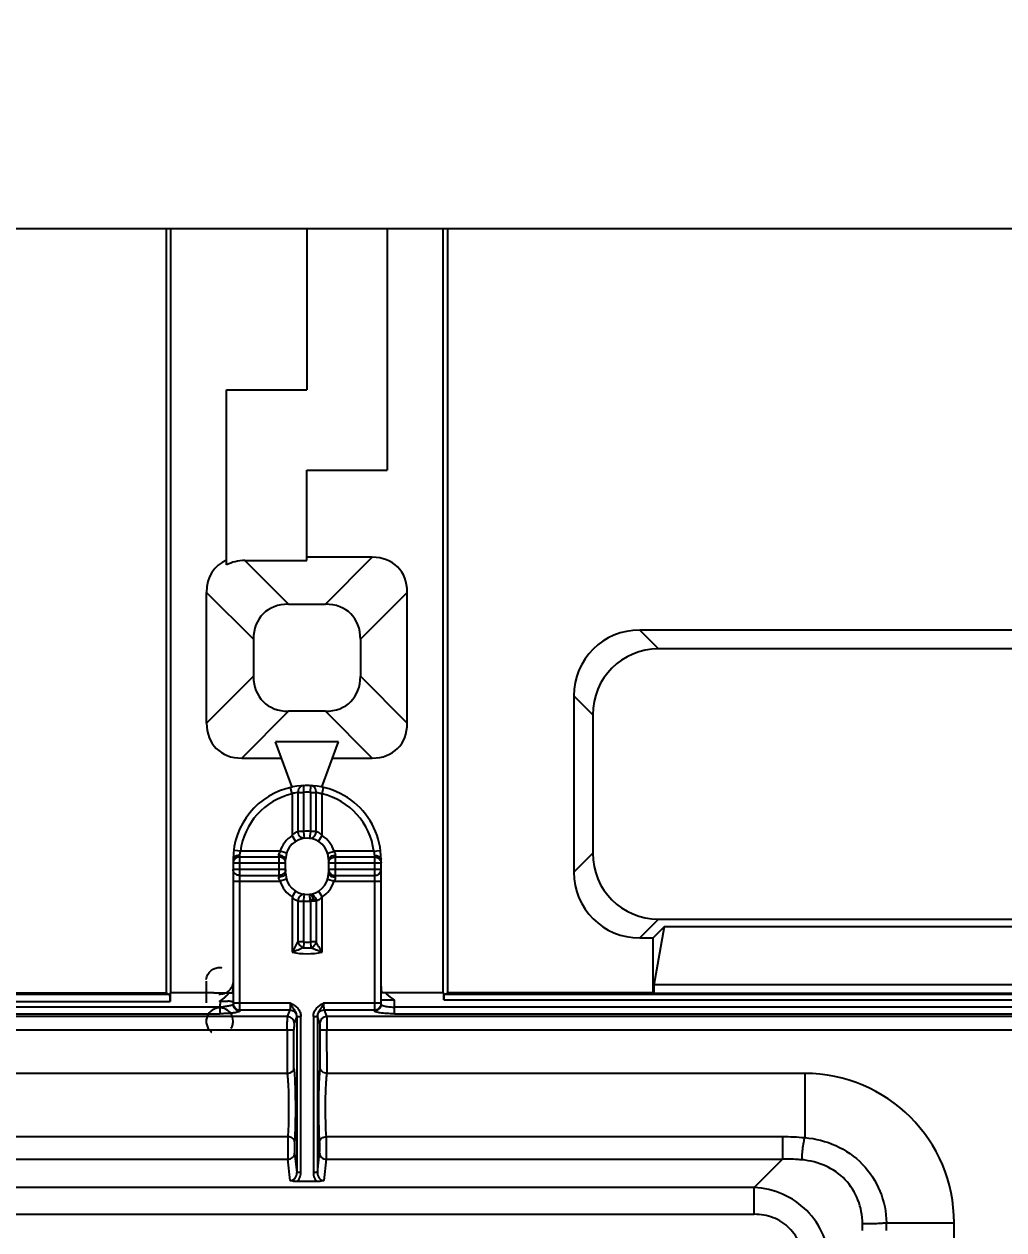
# Model space of a CAD drawing. Header units: millimetres. Extents: x -174 to 1895, y -261 to 458.
# Drawn here: x 200.2 to 273.4, y 262.7 to 352.8 of the extents above; entities that cross this region are included whole.
import ezdxf

# ---------------------------------------------------------------- set-up
doc = ezdxf.new("R2010")
doc.units = ezdxf.units.MM
doc.header["$LTSCALE"] = 16.335
doc.header["$PDMODE"] = 3
doc.header["$PDSIZE"] = 0.3125
doc.linetypes.add('HIDDEN', pattern=[0.2, 0.1, -0.1])
doc.layers.get('0').update_dxf_attribs({"linetype": 'CONTINUOUS'})
doc.layers.get('Defpoints').update_dxf_attribs({"linetype": 'CONTINUOUS'})
doc.layers.add('202', color=7, linetype='CONTINUOUS')
doc.layers.add('dim', color=82, linetype='CONTINUOUS', lineweight=9)
doc.styles.get("Standard").update_dxf_attribs({"font": 'txt', "width": 0.8})
doc.dimstyles.get("Standard").update_dxf_attribs({"dimtxt": 0.15625, "dimasz": 0.1875, "dimexe": 0.125, "dimexo": 0.0625, "dimtad": 0, "dimtih": 1, "dimtoh": 1, "dimdsep": 46, "dimtxsty": 'Standard', "dimcen": 0.09, "dimadec": 0, "dimazin": 0, "dimtp": 0.01, "dimtm": 0.01, "dimtfac": 1, "dimtofl": 0, "dimtmove": 0, "dimatfit": 3, "dimfxl": 0, "dimtolj": 1, "dimarcsym": 0})

# ---------------------------------------------------------------- blocks, each defined once
blk = doc.blocks.new('*D14')
at = {"layer": 'Defpoints', "color": 0}
for p in [(304.428, 267.497), (337.282, 267.497), (158.267, 194.997)]:
    blk.add_point(p, dxfattribs=at)
at = {"layer": 'dim', "color": 6, "lineweight": -2}
blk.add_line((304.428, 267.497), (337.282, 267.497), dxfattribs=at)
at = {"layer": 'dim', "color": 4, "insert": (341.116, 267.497), "char_height": 2.5, "attachment_point": 5}
blk.add_mtext('\\A1;72.50', dxfattribs=at)
blk = doc.blocks.new('*D16')
at = {"layer": 'Defpoints', "color": 0}
for p in [(291.267, 346.397), (291.267, 234.697), (158.267, 194.997)]:
    blk.add_point(p, dxfattribs=at)
at = {"layer": 'dim', "color": 6, "lineweight": -2}
blk.add_line((291.267, 234.697), (291.267, 346.397), dxfattribs=at)
at = {"layer": 'dim', "color": 4, "insert": (291.267, 350.73), "char_height": 2.5, "attachment_point": 5, "rotation": 90}
blk.add_mtext('\\A1;133.00', dxfattribs=at)
blk = doc.blocks.new('*D17')
at = {"layer": 'Defpoints', "color": 0}
for p in [(296.232, 346.397), (296.232, 237.497), (158.267, 194.997)]:
    blk.add_point(p, dxfattribs=at)
at = {"layer": 'dim', "color": 6, "lineweight": -2}
blk.add_line((296.232, 237.497), (296.232, 346.397), dxfattribs=at)
at = {"layer": 'dim', "color": 4, "insert": (296.232, 351.064), "char_height": 2.5, "attachment_point": 5, "rotation": 90}
blk.add_mtext('\\A1;137.97', dxfattribs=at)
blk = doc.blocks.new('*D18')
at = {"layer": 'Defpoints', "color": 0}
for p in [(303.267, 346.397), (303.267, 233.644), (158.267, 194.997)]:
    blk.add_point(p, dxfattribs=at)
at = {"layer": 'dim', "color": 6, "lineweight": -2}
blk.add_line((303.267, 233.644), (303.267, 346.397), dxfattribs=at)
at = {"layer": 'dim', "color": 4, "insert": (303.267, 350.73), "char_height": 2.5, "attachment_point": 5, "rotation": 90}
blk.add_mtext('\\A1;145.00', dxfattribs=at)
blk = doc.blocks.new('*D19')
at = {"layer": 'Defpoints', "color": 0}
for p in [(310.302, 346.397), (310.302, 236.81), (158.267, 194.997)]:
    blk.add_point(p, dxfattribs=at)
at = {"layer": 'dim', "color": 6, "lineweight": -2}
blk.add_line((310.302, 236.81), (310.302, 346.397), dxfattribs=at)
at = {"layer": 'dim', "color": 4, "insert": (310.302, 350.897), "char_height": 2.5, "attachment_point": 5, "rotation": 90}
blk.add_mtext('\\A1;152.04', dxfattribs=at)
blk = doc.blocks.new('*D20')
at = {"layer": 'Defpoints', "color": 0}
for p in [(315.267, 346.397), (315.267, 234.697), (158.267, 194.997)]:
    blk.add_point(p, dxfattribs=at)
at = {"layer": 'dim', "color": 6, "lineweight": -2}
blk.add_line((315.267, 234.697), (315.267, 346.397), dxfattribs=at)
at = {"layer": 'dim', "color": 4, "insert": (315.267, 350.73), "char_height": 2.5, "attachment_point": 5, "rotation": 90}
blk.add_mtext('\\A1;157.00', dxfattribs=at)
blk = doc.blocks.new('*D34')
at = {"color": 6, "lineweight": -2}
for p, q in [((-11.733, 305.497), (-11.733, 372.203)), ((-5.733, 372.203), (98.578, 372.203)), ((322.267, 372.203), (120.178, 372.203)), ((328.267, 305.497), (328.267, 372.203))]:
    blk.add_line(p, q, dxfattribs=at)
at = {"color": 6}
for points in [[(-5.733, 373.203), (-5.733, 371.203), (-11.733, 372.203)], [(322.267, 373.203), (322.267, 371.203), (328.267, 372.203)]]:
    blk.add_solid(points, dxfattribs=at)
at = {"layer": 'Defpoints', "color": 0}
for p in [(-11.733, 372.203), (-11.733, 305.497), (328.267, 305.497)]:
    blk.add_point(p, dxfattribs=at)
at = {"color": 4, "insert": (109.378, 372.203), "char_height": 6, "attachment_point": 5}
blk.add_mtext('\\A1;340.00', dxfattribs=at)

msp = doc.modelspace()

# ---------------------------------------------------------------- linework, layer by layer
at = {"layer": '202', "color": 7, "linetype": 'Continuous'}
for p, q in [((20.267, 337.497), (296.267, 337.497)), ((210.792, 337.497), (210.792, 280.387)), ((211.152, 280.387), (211.152, 337.497)), ((221.319, 337.497), (221.319, 325.428)), ((227.319, 337.497), (227.319, 319.428)), ((231.486, 337.497), (231.486, 280.387)), ((231.847, 280.387), (231.847, 337.497)), ((215.319, 312.359), (215.319, 325.428)), ((215.319, 325.428), (221.319, 325.428)), ((221.319, 312.684), (221.319, 319.428)), ((221.319, 319.428), (227.319, 319.428)), ((216.686, 312.684), (221.319, 312.684)), ((216.686, 312.684), (219.942, 309.428)), ((226.198, 312.93), (221.319, 312.93)), ((222.697, 309.428), (226.198, 312.93)), ((213.819, 300.551), (213.819, 310.308)), ((217.32, 306.807), (213.819, 310.308)), ((228.819, 310.308), (225.318, 306.807)), ((228.819, 300.551), (228.819, 310.308)), ((219.942, 309.428), (222.697, 309.428)), ((276.343, 307.497), (246.191, 307.497)), ((246.191, 307.497), (247.602, 306.086)), ((217.32, 306.807), (217.32, 304.052)), ((225.318, 306.807), (225.318, 304.052)), ((274.933, 306.086), (247.602, 306.086)), ((213.819, 300.551), (217.32, 304.052)), ((225.318, 304.052), (228.819, 300.551)), ((241.267, 302.573), (241.267, 289.421)), ((242.678, 301.162), (241.267, 302.573)), ((219.942, 301.431), (216.441, 297.93)), ((222.697, 301.431), (219.942, 301.431)), ((226.198, 297.93), (222.697, 301.431)), ((242.678, 301.162), (242.678, 290.831)), ((220.204, 295.765), (218.97, 299.154)), ((223.668, 299.154), (218.97, 299.154)), ((222.436, 295.77), (223.668, 299.154)), ((216.441, 297.93), (219.416, 297.93)), ((223.222, 297.93), (226.198, 297.93)), ((220.209, 295.252), (220.1, 295.729)), ((221.08, 292.45), (221.08, 295.875)), ((221.582, 295.373), (221.607, 295.875)), ((222.453, 295.252), (222.561, 295.726)), ((220.209, 295.252), (220.209, 292.142)), ((220.645, 295.373), (220.645, 292.45)), ((220.645, 295.373), (221.08, 295.373)), ((221.582, 295.373), (221.582, 292.45)), ((221.582, 295.373), (222.017, 295.373)), ((222.017, 292.45), (222.017, 295.373)), ((222.453, 292.142), (222.453, 295.252)), ((220.476, 291.716), (220.209, 292.142)), ((221.08, 292.45), (220.645, 292.45)), ((221.14, 291.951), (221.08, 292.45)), ((221.582, 292.45), (221.515, 291.958)), ((222.017, 292.45), (221.582, 292.45)), ((222.186, 291.716), (222.453, 292.142)), ((216.344, 290.973), (215.896, 291.029)), ((219.313, 290.973), (216.344, 290.973)), ((219.794, 290.826), (219.313, 290.973)), ((222.868, 290.826), (223.349, 290.973)), ((226.318, 290.973), (223.349, 290.973)), ((226.318, 290.973), (226.765, 291.029)), ((215.803, 290.354), (215.803, 281.286)), ((215.803, 290.103), (219.723, 290.103)), ((216.306, 279.048), (216.306, 290.664)), ((219.22, 290.538), (216.306, 290.538)), ((219.22, 290.664), (219.22, 289.04)), ((219.723, 289.349), (219.723, 290.354)), ((222.939, 290.354), (222.939, 289.349)), ((222.939, 290.103), (226.858, 290.103)), ((223.441, 289.04), (223.441, 290.664)), ((226.356, 290.538), (223.441, 290.538)), ((226.356, 290.664), (226.356, 279.048)), ((226.858, 279.546), (226.858, 290.354)), ((241.267, 289.421), (242.678, 290.831)), ((219.723, 289.6), (215.803, 289.6)), ((216.306, 289.165), (219.22, 289.165)), ((226.858, 289.6), (222.939, 289.6)), ((223.441, 289.165), (226.356, 289.165)), ((215.803, 288.73), (219.313, 288.73)), ((219.794, 288.877), (219.313, 288.73)), ((222.868, 288.877), (223.349, 288.73)), ((223.349, 288.73), (226.858, 288.73)), ((220.476, 287.987), (220.209, 287.561)), ((220.209, 287.561), (220.209, 283.424)), ((221.08, 287.254), (221.092, 287.354)), ((221.092, 287.354), (221.144, 287.747)), ((221.582, 287.254), (221.57, 287.354)), ((222.186, 287.987), (222.453, 287.561)), ((222.453, 283.424), (222.453, 287.561)), ((220.645, 287.254), (220.645, 284.196)), ((220.645, 287.254), (221.08, 287.254)), ((221.08, 284.196), (221.08, 287.254)), ((221.582, 287.254), (221.582, 284.196)), ((222.017, 287.254), (222.017, 284.196)), ((247.602, 285.907), (246.191, 284.497)), ((247.602, 285.907), (274.933, 285.907)), ((248.048, 285.353), (247.191, 284.497)), ((247.279, 280.997), (248.048, 285.353)), ((248.048, 285.353), (274.487, 285.353)), ((221.08, 284.196), (220.645, 284.196)), ((221.08, 284.196), (221.059, 283.761)), ((221.582, 284.196), (221.603, 283.761)), ((222.017, 284.196), (221.582, 284.196)), ((246.191, 284.497), (247.191, 284.497)), ((247.191, 280.387), (247.191, 284.497)), ((211.057, 280.281), (105.477, 280.281)), ((192.343, 280.387), (210.792, 280.387)), ((210.792, 280.387), (211.057, 280.281)), ((211.1, 280.387), (211.1, 279.758)), ((214.355, 280.387), (211.1, 280.387)), ((231.539, 280.387), (226.899, 280.387)), ((231.539, 279.876), (231.539, 280.387)), ((231.573, 280.278), (231.847, 280.387)), ((282.083, 280.278), (231.573, 280.278)), ((247.195, 280.386), (231.845, 280.386)), ((247.279, 280.37), (247.195, 280.386)), ((247.279, 280.37), (247.279, 280.997)), ((275.255, 280.997), (247.279, 280.997)), ((247.279, 280.37), (275.255, 280.37)), ((214.8, 279.334), (101.736, 279.334)), ((105.435, 279.758), (211.1, 279.758)), ((220.1, 279.616), (215.803, 279.616)), ((226.858, 279.616), (222.562, 279.616)), ((226.858, 279.876), (227.863, 279.876)), ((227.863, 278.836), (227.863, 279.876)), ((281.022, 279.334), (227.863, 279.334)), ((231.539, 279.876), (282.083, 279.876)), ((219.87, 278.623), (96.664, 278.623)), ((101.736, 278.836), (213.983, 278.836)), ((216.306, 279.119), (220.055, 279.119)), ((219.87, 278.623), (220.055, 279.119)), ((220.557, 278.622), (220.372, 278.125)), ((220.562, 278.641), (220.562, 266.97)), ((220.562, 278.641), (220.863, 278.641)), ((220.863, 266.97), (220.863, 278.641)), ((221.799, 278.641), (221.799, 266.97)), ((221.799, 278.641), (222.1, 278.641)), ((222.1, 278.641), (222.1, 266.97)), ((222.29, 278.126), (222.105, 278.622)), ((222.607, 279.119), (226.356, 279.119)), ((222.607, 279.119), (222.792, 278.623)), ((280.809, 278.623), (222.792, 278.623)), ((227.863, 278.836), (281.022, 278.836)), ((96.185, 277.628), (220.349, 277.628)), ((219.848, 277.628), (219.839, 274.382)), ((220.349, 274.743), (220.349, 277.628)), ((222.313, 274.742), (222.313, 277.628)), ((222.313, 277.628), (280.312, 277.628)), ((222.823, 274.382), (222.814, 277.628)), ((219.839, 274.382), (96.695, 274.382)), ((258.52, 274.382), (222.823, 274.382)), ((258.52, 274.382), (258.52, 269.583)), ((165.191, 269.661), (219.891, 269.661)), ((222.771, 269.661), (256.868, 269.661)), ((256.868, 269.661), (256.868, 267.972)), ((220.398, 268.428), (220.562, 266.97)), ((222.1, 266.97), (222.264, 268.428)), ((165.191, 267.972), (219.897, 267.972)), ((220.076, 266.375), (219.897, 267.972)), ((222.765, 267.972), (222.586, 266.375)), ((222.765, 267.972), (256.868, 267.972)), ((254.754, 265.859), (256.868, 267.972)), ((220.863, 266.97), (220.562, 266.97)), ((222.1, 266.97), (221.799, 266.97)), ((254.754, 265.859), (167.305, 265.859)), ((222.09, 266.294), (220.572, 266.294)), ((254.754, 263.855), (254.754, 265.859)), ((167.305, 263.855), (254.754, 263.855)), ((264.632, 263.219), (269.683, 263.219)), ((269.683, 154.679), (269.683, 263.219))]:
    msp.add_line(p, q, dxfattribs=at)
at = {"layer": '202', "color": 8, "linetype": 'HIDDEN'}
for p, q in [((220.1, 295.729), (220.097, 295.742)), ((222.561, 295.726), (222.565, 295.742)), ((221.515, 291.958), (221.582, 291.947)), ((221.591, 291.949), (221.582, 291.947)), ((215.896, 291.029), (215.846, 291.035)), ((226.765, 291.029), (226.816, 291.035)), ((221.07, 287.754), (221.08, 287.756)), ((221.144, 287.747), (221.08, 287.756)), ((221.523, 287.744), (221.522, 287.752)), ((221.572, 287.748), (221.523, 287.744)), ((213.793, 281.277), (213.793, 278.28)), ((215.803, 281.277), (215.803, 278.28)), ((214.355, 280.387), (215.772, 280.387)), ((214.798, 279.334), (214.798, 278.836)), ((213.983, 278.836), (214.798, 278.836))]:
    msp.add_line(p, q, dxfattribs=at)
msp.add_circle((214.798, 281.286), 1.005, dxfattribs=at)
at = {"layer": '202', "color": 7, "linetype": 'Continuous'}
for centre, radius, start, end in [((221.331, 290.354), 5.527, 101.76677, 180), ((221.331, 290.354), 5.527, 0, 101.17028), ((221.331, 290.354), 5.025, 102.89735, 172.92289), ((220.751, 294.067), 1.303, 111.3877, 114.5749), ((220.808, 293.923), 1.458, 107.18499, 111.37552), ((221.331, 290.354), 5.025, 87.13402, 92.86598), ((221.773, 293.732), 1.665, 65.93491, 68.32954), ((221.331, 290.354), 5.025, 7.07711, 77.10265), ((221.331, 290.354), 2.111, 122.10285, 162.94165), ((221.331, 290.354), 1.608, 0, 180), ((221.331, 290.354), 2.111, 83.16286, 96.83714), ((221.437, 292.467), 0.581, 342.9553, 358.27547), ((221.331, 290.354), 2.111, 17.05835, 57.89715), ((219.867, 290.633), 0.65, 148.47613, 159.33845), ((222.795, 290.633), 0.65, 20.90904, 31.52847), ((221.331, 289.349), 1.608, 180, 360), ((219.867, 289.07), 0.65, 200.90904, 211.52847), ((221.331, 289.349), 2.111, 197.05835, 237.89715), ((221.331, 289.349), 2.111, 302.10285, 342.94165), ((222.794, 289.07), 0.65, 328.47613, 339.33845), ((221.225, 287.236), 0.581, 162.9553, 178.27547), ((220.067, 351.825), 64.488, 271.33576, 271.55406), ((220.798, 287.137), 1.042, 6.41585, 12.37984), ((221.331, 289.349), 2.111, 263.16286, 276.83714), ((207.398, 291.161), 14.966, 328.87073, 332.26139), ((221.331, 289.349), 5.595, 267.20887, 272.79113), ((221.331, 289.349), 5.16, 267.20887, 272.79113), ((221.331, 289.349), 6.03, 259.28031, 280.71969), ((228.465, 281.524), 1.699, 222.00402, 225.54026), ((214.798, 278.271), 1.005, 0, 141.42857), ((258.52, 263.219), 11.163, 0, 90), ((247.593, 263.001), 15.243, 358.64885, 0.56698), ((243.444, 262.637), 21.196, 0.01107, 1.57259)]:
    msp.add_arc(centre, radius, start, end, dxfattribs=at)
at = {"layer": '202', "color": 8, "linetype": 'HIDDEN'}
for centre, radius, start, end in [((221.331, 290.354), 5.527, 101.17028, 101.76677), ((226.375, 279.617), 0.484, 351.92823, 359.95901), ((214.798, 278.271), 1.005, 141.42857, 360)]:
    msp.add_arc(centre, radius, start, end, dxfattribs=at)
at = {"layer": '202', "color": 7, "linetype": 'Continuous'}
for centre, major_axis, ratio, start_param, end_param in [((217.726, 309.023), (3.184, -3.184), 0.710565, 2.852261, 3.759374), ((217.971, 308.778), (-3.184, 3.184), 0.710565, 5.665404, 6.076239), ((224.913, 309.023), (3.184, 3.184), 0.710565, -0.617781, 0.617781), ((221.227, 305.522), (3.184, -3.184), 0.710565, 2.523811, 3.759374), ((221.412, 305.522), (-3.184, -3.184), 0.710565, 2.523811, 3.759374), ((246.344, 302.42), (3.644, -3.644), 0.970288, 2.371274, 3.911912), ((247.755, 301.009), (3.644, -3.644), 0.970288, 8.654459, 10.195097), ((221.227, 305.337), (-3.184, -3.184), 0.710565, -0.617781, 0.617781), ((221.412, 305.337), (-3.184, 3.184), 0.710565, 2.523811, 3.759374), ((217.726, 301.836), (3.184, 3.184), 0.710565, -3.759374, -2.523811), ((224.913, 301.836), (3.184, -3.184), 0.710565, -0.617781, 0.617781), ((247.755, 290.984), (3.644, 3.644), 0.970288, 2.371274, 3.911912), ((246.344, 289.574), (3.644, 3.644), 0.970288, 2.371274, 3.911912), ((231.574, 279.876), (0, 0.402), 0.087489, 6.318092, 7.853982)]:
    msp.add_ellipse(centre, major_axis=major_axis, ratio=ratio, start_param=start_param, end_param=end_param, dxfattribs=at)
for points, knots in [([(220.694, 295.61), (220.686, 295.591), (220.657, 295.515), (220.644, 295.433), (220.645, 295.373)], [0, 0, 0, 0, 0.257716, 1, 1, 1, 1]), ([(221.073, 295.875), (220.998, 295.876), (220.835, 295.82), (220.729, 295.688), (220.694, 295.61)], [0, 0, 0, 0, 0.471655, 1, 1, 1, 1]), ([(221.958, 295.63), (221.95, 295.647), (221.912, 295.714), (221.857, 295.771), (221.81, 295.803)], [0, 0, 0, 0, 0.257456, 1, 1, 1, 1]), ([(222.017, 295.373), (222.018, 295.394), (222.013, 295.482), (221.988, 295.57), (221.958, 295.63)], [0, 0, 0, 0, 0.239841, 1, 1, 1, 1]), ([(220.645, 295.373), (220.627, 295.371), (220.537, 295.359), (220.447, 295.338), (220.377, 295.316)], [0, 0, 0, 0, 0.191284, 1, 1, 1, 1]), ([(222.017, 295.373), (222.055, 295.37), (222.143, 295.355), (222.229, 295.334), (222.277, 295.319)], [0, 0, 0, 0, 0.426106, 1, 1, 1, 1]), ([(220.209, 292.142), (220.231, 292.168), (220.315, 292.267), (220.418, 292.351), (220.503, 292.396)], [0, 0, 0, 0, 0.261053, 1, 1, 1, 1]), ([(220.503, 292.396), (220.517, 292.403), (220.562, 292.425), (220.61, 292.441), (220.645, 292.45)], [0, 0, 0, 0, 0.293847, 1, 1, 1, 1]), ([(220.719, 292.183), (220.708, 292.203), (220.667, 292.286), (220.647, 292.379), (220.645, 292.45)], [0, 0, 0, 0, 0.241429, 1, 1, 1, 1]), ([(220.823, 292.055), (220.813, 292.064), (220.773, 292.102), (220.74, 292.147), (220.719, 292.183)], [0, 0, 0, 0, 0.237406, 1, 1, 1, 1]), ([(221.14, 291.951), (221.082, 291.944), (220.965, 291.957), (220.865, 292.018), (220.823, 292.055)], [0, 0, 0, 0, 0.507065, 1, 1, 1, 1]), ([(221.567, 291.948), (221.623, 291.948), (221.734, 291.973), (221.825, 292.039), (221.863, 292.077)], [0, 0, 0, 0, 0.507271, 1, 1, 1, 1]), ([(221.863, 292.077), (221.884, 292.099), (221.91, 292.13), (221.932, 292.164), (221.937, 292.173)], [0, 0, 0, 0, 0.738671, 1, 1, 1, 1]), ([(222.017, 292.45), (222.051, 292.445), (222.126, 292.419), (222.285, 292.331), (222.389, 292.222), (222.453, 292.142)], [0, 0, 0, 0, 0.185942, 0.434219, 1, 1, 1, 1]), ([(216.306, 290.664), (216.306, 290.687), (216.31, 290.791), (216.325, 290.895), (216.344, 290.973)], [0, 0, 0, 0, 0.225019, 1, 1, 1, 1]), ([(226.318, 290.973), (226.324, 290.946), (226.346, 290.844), (226.356, 290.74), (226.356, 290.664)], [0, 0, 0, 0, 0.268112, 1, 1, 1, 1]), ([(216.055, 290.621), (215.986, 290.597), (215.869, 290.535), (215.803, 290.409), (215.803, 290.354)], [0, 0, 0, 0, 0.572228, 1, 1, 1, 1]), ([(216.306, 290.538), (216.22, 290.538), (216.05, 290.501), (215.916, 290.388), (215.871, 290.32)], [0, 0, 0, 0, 0.514576, 1, 1, 1, 1]), ([(216.306, 290.664), (216.285, 290.664), (216.2, 290.66), (216.116, 290.643), (216.055, 290.621)], [0, 0, 0, 0, 0.242684, 1, 1, 1, 1]), ([(219.22, 290.664), (219.22, 290.679), (219.224, 290.746), (219.241, 290.813), (219.259, 290.863)], [0, 0, 0, 0, 0.222833, 1, 1, 1, 1]), ([(219.471, 290.622), (219.41, 290.643), (219.326, 290.66), (219.241, 290.664), (219.22, 290.664)], [0, 0, 0, 0, 0.757876, 1, 1, 1, 1]), ([(219.654, 290.508), (219.643, 290.521), (219.591, 290.57), (219.524, 290.603), (219.471, 290.622)], [0, 0, 0, 0, 0.228016, 1, 1, 1, 1]), ([(219.723, 290.103), (219.723, 290.179), (219.672, 290.338), (219.544, 290.444), (219.472, 290.48)], [0, 0, 0, 0, 0.483498, 1, 1, 1, 1]), ([(222.939, 290.103), (222.939, 290.179), (222.99, 290.338), (223.118, 290.444), (223.19, 290.48)], [0, 0, 0, 0, 0.483498, 1, 1, 1, 1]), ([(223.008, 290.509), (223.019, 290.521), (223.071, 290.57), (223.138, 290.603), (223.19, 290.621)], [0, 0, 0, 0, 0.228081, 1, 1, 1, 1]), ([(223.19, 290.621), (223.251, 290.643), (223.336, 290.66), (223.421, 290.664), (223.441, 290.664)], [0, 0, 0, 0, 0.757867, 1, 1, 1, 1]), ([(223.402, 290.865), (223.409, 290.848), (223.43, 290.782), (223.441, 290.713), (223.441, 290.664)], [0, 0, 0, 0, 0.276199, 1, 1, 1, 1]), ([(226.356, 290.664), (226.376, 290.664), (226.459, 290.66), (226.542, 290.643), (226.601, 290.623)], [0, 0, 0, 0, 0.242507, 1, 1, 1, 1]), ([(226.356, 290.538), (226.442, 290.538), (226.611, 290.501), (226.746, 290.388), (226.791, 290.32)], [0, 0, 0, 0, 0.514576, 1, 1, 1, 1]), ([(226.601, 290.623), (226.672, 290.6), (226.792, 290.537), (226.858, 290.41), (226.858, 290.354)], [0, 0, 0, 0, 0.572878, 1, 1, 1, 1]), ([(216.055, 289.223), (215.982, 289.26), (215.855, 289.365), (215.803, 289.524), (215.803, 289.6)], [0, 0, 0, 0, 0.516502, 1, 1, 1, 1]), ([(219.654, 289.194), (219.643, 289.182), (219.591, 289.133), (219.524, 289.1), (219.471, 289.082)], [0, 0, 0, 0, 0.228081, 1, 1, 1, 1]), ([(219.723, 289.6), (219.723, 289.524), (219.672, 289.365), (219.544, 289.26), (219.472, 289.223)], [0, 0, 0, 0, 0.483498, 1, 1, 1, 1]), ([(222.939, 289.6), (222.939, 289.524), (222.99, 289.365), (223.118, 289.26), (223.19, 289.223)], [0, 0, 0, 0, 0.483498, 1, 1, 1, 1]), ([(223.008, 289.195), (223.019, 289.183), (223.071, 289.133), (223.138, 289.1), (223.191, 289.082)], [0, 0, 0, 0, 0.228016, 1, 1, 1, 1]), ([(226.607, 289.223), (226.68, 289.26), (226.807, 289.365), (226.858, 289.524), (226.858, 289.6)], [0, 0, 0, 0, 0.516502, 1, 1, 1, 1]), ([(219.471, 289.082), (219.411, 289.061), (219.326, 289.043), (219.241, 289.04), (219.22, 289.04)], [0, 0, 0, 0, 0.757867, 1, 1, 1, 1]), ([(219.26, 288.838), (219.253, 288.856), (219.232, 288.921), (219.22, 288.99), (219.22, 289.04)], [0, 0, 0, 0, 0.276199, 1, 1, 1, 1]), ([(223.191, 289.082), (223.252, 289.061), (223.336, 289.043), (223.421, 289.04), (223.441, 289.04)], [0, 0, 0, 0, 0.757876, 1, 1, 1, 1]), ([(223.441, 289.04), (223.441, 289.024), (223.438, 288.957), (223.421, 288.89), (223.403, 288.84)], [0, 0, 0, 0, 0.222833, 1, 1, 1, 1]), ([(220.645, 287.254), (220.611, 287.258), (220.536, 287.284), (220.377, 287.372), (220.273, 287.481), (220.209, 287.561)], [0, 0, 0, 0, 0.185942, 0.434219, 1, 1, 1, 1]), ([(220.799, 287.626), (220.778, 287.605), (220.752, 287.573), (220.73, 287.539), (220.725, 287.53)], [0, 0, 0, 0, 0.738671, 1, 1, 1, 1]), ([(221.095, 287.755), (221.039, 287.755), (220.928, 287.73), (220.837, 287.664), (220.799, 287.626)], [0, 0, 0, 0, 0.507271, 1, 1, 1, 1]), ([(221.57, 287.354), (221.565, 287.4), (221.548, 287.53), (221.534, 287.66), (221.523, 287.744)], [0, 0, 0, 0, 0.353892, 1, 1, 1, 1]), ([(221.682, 287.668), (221.674, 287.678), (221.643, 287.712), (221.604, 287.739), (221.572, 287.748)], [0, 0, 0, 0, 0.280303, 1, 1, 1, 1]), ([(221.612, 287.752), (221.665, 287.745), (221.774, 287.704), (221.857, 287.624), (221.894, 287.579)], [0, 0, 0, 0, 0.4776, 1, 1, 1, 1]), ([(221.816, 287.361), (221.809, 287.392), (221.78, 287.5), (221.733, 287.606), (221.682, 287.668)], [0, 0, 0, 0, 0.283656, 1, 1, 1, 1]), ([(222.019, 287.367), (222.006, 287.367), (221.938, 287.364), (221.87, 287.362), (221.816, 287.361)], [0, 0, 0, 0, 0.198322, 1, 1, 1, 1]), ([(222.017, 287.254), (222.017, 287.263), (222.014, 287.282), (222.017, 287.3), (222.017, 287.309)], [0, 0, 0, 0, 0.506957, 1, 1, 1, 1]), ([(222.159, 287.307), (222.145, 287.3), (222.1, 287.278), (222.052, 287.262), (222.017, 287.254)], [0, 0, 0, 0, 0.293908, 1, 1, 1, 1]), ([(222.453, 287.561), (222.431, 287.535), (222.347, 287.436), (222.244, 287.352), (222.159, 287.307)], [0, 0, 0, 0, 0.261052, 1, 1, 1, 1]), ([(221.833, 287.254), (221.814, 287.254), (221.73, 287.252), (221.646, 287.253), (221.582, 287.254)], [0, 0, 0, 0, 0.234346, 1, 1, 1, 1]), ([(222.017, 287.254), (222.005, 287.253), (221.944, 287.252), (221.883, 287.254), (221.833, 287.254)], [0, 0, 0, 0, 0.198365, 1, 1, 1, 1]), ([(221.059, 283.761), (220.993, 283.736), (220.86, 283.677), (220.577, 283.564), (220.359, 283.477), (220.209, 283.424)], [0, 0, 0, 0, 0.229696, 0.478926, 1, 1, 1, 1]), ([(220.645, 284.196), (220.668, 284.095), (220.777, 283.907), (220.959, 283.79), (221.059, 283.761)], [0, 0, 0, 0, 0.500001, 1, 1, 1, 1]), ([(221.603, 283.761), (221.616, 283.765), (221.669, 283.782), (221.72, 283.808), (221.755, 283.832)], [0, 0, 0, 0, 0.236652, 1, 1, 1, 1]), ([(222.453, 283.424), (222.377, 283.451), (222.23, 283.51), (222.011, 283.594), (221.801, 283.675), (221.668, 283.735), (221.603, 283.761)], [0, 0, 0, 0, 0.262223, 0.521168, 0.770636, 1, 1, 1, 1]), ([(221.755, 283.832), (221.821, 283.875), (221.93, 283.985), (222, 284.124), (222.017, 284.196)], [0, 0, 0, 0, 0.516322, 1, 1, 1, 1]), ([(222.453, 283.424), (222.376, 283.558), (222.258, 283.753), (222.114, 284.011), (222.047, 284.135), (222.017, 284.196)], [0, 0, 0, 0, 0.522768, 0.772146, 1, 1, 1, 1]), ([(211.1, 279.779), (211.1, 279.841), (211.098, 279.958), (211.091, 280.096), (211.082, 280.186), (211.075, 280.233), (211.068, 280.262), (211.062, 280.279), (211.057, 280.281)], [0, 0, 0, 0, 0.371456, 0.689917, 0.813757, 0.908066, 0.970214, 1, 1, 1, 1]), ([(216.306, 279.048), (216.178, 279.048), (215.912, 279.153), (215.803, 279.419), (215.803, 279.546)], [0, 0, 0, 0, 0.501729, 1, 1, 1, 1]), ([(220.055, 279.119), (220.067, 279.134), (220.076, 279.194), (220.091, 279.299), (220.098, 279.448), (220.1, 279.558), (220.1, 279.616)], [0, 0, 0, 0, 0.116853, 0.341258, 0.648752, 1, 1, 1, 1]), ([(220.1, 279.616), (220.298, 279.528), (220.584, 279.343), (220.821, 278.971), (220.865, 278.75), (220.863, 278.641)], [0, 0, 0, 0, 0.498596, 0.749402, 1, 1, 1, 1]), ([(220.562, 278.641), (220.562, 278.733), (220.518, 278.917), (220.371, 279.144), (220.225, 279.372), (220.139, 279.532), (220.1, 279.616)], [0, 0, 0, 0, 0.254128, 0.50059, 0.74369, 1, 1, 1, 1]), ([(221.799, 278.641), (221.797, 278.75), (221.841, 278.971), (222.078, 279.343), (222.364, 279.528), (222.562, 279.616)], [0, 0, 0, 0, 0.250598, 0.501405, 1, 1, 1, 1]), ([(222.562, 279.616), (222.523, 279.532), (222.437, 279.372), (222.291, 279.144), (222.144, 278.917), (222.099, 278.733), (222.1, 278.641)], [0, 0, 0, 0, 0.256308, 0.499469, 0.745882, 1, 1, 1, 1]), ([(222.562, 279.616), (222.562, 279.558), (222.564, 279.448), (222.571, 279.299), (222.586, 279.194), (222.595, 279.134), (222.607, 279.119)], [0, 0, 0, 0, 0.35125, 0.658744, 0.883145, 1, 1, 1, 1]), ([(226.356, 279.119), (226.473, 279.119), (226.716, 279.206), (226.837, 279.433), (226.854, 279.549)], [0, 0, 0, 0, 0.501349, 1, 1, 1, 1]), ([(226.858, 279.546), (226.858, 279.526), (226.852, 279.442), (226.824, 279.359), (226.793, 279.303)], [0, 0, 0, 0, 0.236836, 1, 1, 1, 1]), ([(226.858, 279.546), (226.858, 279.538), (226.869, 279.499), (226.908, 279.478), (226.936, 279.464)], [0, 0, 0, 0, 0.188727, 1, 1, 1, 1]), ([(226.936, 279.464), (226.95, 279.457), (227.021, 279.427), (227.096, 279.408), (227.156, 279.395)], [0, 0, 0, 0, 0.20118, 1, 1, 1, 1]), ([(227.156, 279.395), (227.206, 279.385), (227.44, 279.346), (227.678, 279.334), (227.863, 279.334)], [0, 0, 0, 0, 0.215722, 1, 1, 1, 1]), ([(216.306, 279.048), (216.303, 279.031), (216.264, 278.993), (216.117, 278.937), (215.973, 278.914), (215.862, 278.898)], [0, 0, 0, 0, 0.107515, 0.301163, 1, 1, 1, 1]), ([(219.847, 277.628), (219.847, 277.746), (219.849, 277.965), (219.852, 278.259), (219.861, 278.472), (219.863, 278.585), (219.87, 278.623)], [0, 0, 0, 0, 0.356046, 0.660166, 0.884175, 1, 1, 1, 1]), ([(220.372, 278.126), (220.371, 278.252), (220.262, 278.516), (219.998, 278.622), (219.87, 278.623)], [0, 0, 0, 0, 0.498527, 1, 1, 1, 1]), ([(220.055, 279.119), (220.183, 279.118), (220.447, 279.012), (220.556, 278.748), (220.557, 278.621)], [0, 0, 0, 0, 0.501473, 1, 1, 1, 1]), ([(222.105, 278.621), (222.106, 278.748), (222.215, 279.012), (222.479, 279.118), (222.607, 279.119)], [0, 0, 0, 0, 0.498527, 1, 1, 1, 1]), ([(222.792, 278.623), (222.664, 278.622), (222.4, 278.516), (222.291, 278.252), (222.29, 278.126)], [0, 0, 0, 0, 0.501473, 1, 1, 1, 1]), ([(222.792, 278.623), (222.799, 278.585), (222.801, 278.472), (222.81, 278.259), (222.813, 277.965), (222.814, 277.746), (222.814, 277.628)], [0, 0, 0, 0, 0.115825, 0.339834, 0.643953, 1, 1, 1, 1]), ([(226.613, 279.12), (226.593, 279.108), (226.513, 279.069), (226.422, 279.048), (226.356, 279.048)], [0, 0, 0, 0, 0.261291, 1, 1, 1, 1]), ([(227.863, 278.836), (227.67, 278.837), (227.313, 278.845), (226.848, 278.886), (226.543, 278.938), (226.397, 278.994), (226.359, 279.031), (226.356, 279.048)], [0, 0, 0, 0, 0.374772, 0.692476, 0.907302, 0.966808, 1, 1, 1, 1]), ([(220.372, 278.125), (220.366, 278.107), (220.361, 278.05), (220.354, 277.943), (220.351, 277.796), (220.349, 277.686), (220.349, 277.628)], [0, 0, 0, 0, 0.11557, 0.338751, 0.647949, 1, 1, 1, 1]), ([(222.313, 277.628), (222.312, 277.687), (222.311, 277.797), (222.308, 277.944), (222.301, 278.051), (222.296, 278.107), (222.29, 278.126)], [0, 0, 0, 0, 0.352627, 0.662151, 0.885139, 1, 1, 1, 1]), ([(219.838, 274.382), (219.968, 274.385), (220.193, 274.452), (220.342, 274.652), (220.349, 274.743)], [0, 0, 0, 0, 0.588151, 1, 1, 1, 1]), ([(220.349, 274.743), (220.367, 274.607), (220.393, 274.278), (220.423, 273.711), (220.443, 273.014), (220.459, 271.965), (220.451, 270.707), (220.421, 269.716), (220.393, 269.272)], [0, 0, 0, 0, 0.074753, 0.180813, 0.311042, 0.456888, 0.756051, 1, 1, 1, 1]), ([(222.269, 269.271), (222.241, 269.715), (222.21, 270.706), (222.203, 272.202), (222.226, 273.445), (222.268, 274.278), (222.296, 274.607), (222.313, 274.742)], [0, 0, 0, 0, 0.243853, 0.543089, 0.819263, 0.92506, 1, 1, 1, 1]), ([(222.824, 274.382), (222.694, 274.386), (222.469, 274.451), (222.32, 274.652), (222.313, 274.743)], [0, 0, 0, 0, 0.58712, 1, 1, 1, 1]), ([(219.838, 274.382), (219.854, 274.287), (219.876, 274.036), (219.911, 273.586), (219.938, 272.998), (219.956, 272.075), (219.952, 270.952), (219.922, 270.061), (219.891, 269.661)], [0, 0, 0, 0, 0.061363, 0.15951, 0.287071, 0.434682, 0.745076, 1, 1, 1, 1]), ([(222.771, 269.661), (222.739, 270.061), (222.711, 270.952), (222.706, 272.075), (222.724, 272.998), (222.751, 273.586), (222.786, 274.036), (222.808, 274.287), (222.824, 274.382)], [0, 0, 0, 0, 0.254926, 0.565355, 0.71294, 0.84048, 0.938624, 1, 1, 1, 1]), ([(219.891, 269.661), (219.881, 269.36), (219.88, 268.903), (219.885, 268.34), (219.891, 268.078), (219.897, 267.972)], [0, 0, 0, 0, 0.534675, 0.81105, 1, 1, 1, 1]), ([(220.393, 269.272), (220.388, 269.375), (220.284, 269.538), (220.077, 269.635), (219.953, 269.659), (219.891, 269.661)], [0, 0, 0, 0, 0.454049, 0.728471, 1, 1, 1, 1]), ([(222.269, 269.272), (222.273, 269.376), (222.378, 269.538), (222.585, 269.636), (222.709, 269.659), (222.771, 269.661)], [0, 0, 0, 0, 0.455304, 0.729417, 1, 1, 1, 1]), ([(222.765, 267.972), (222.772, 268.078), (222.777, 268.341), (222.782, 268.903), (222.781, 269.36), (222.771, 269.661)], [0, 0, 0, 0, 0.189032, 0.465466, 1, 1, 1, 1]), ([(258.52, 269.583), (258.478, 269.463), (258.407, 269.168), (258.337, 268.711), (258.308, 268.278), (258.313, 268.017), (258.329, 267.919)], [0, 0, 0, 0, 0.225883, 0.537747, 0.823094, 1, 1, 1, 1]), ([(258.52, 269.583), (259.319, 269.519), (260.913, 269.121), (262.932, 267.707), (264.285, 265.641), (264.613, 264.023), (264.632, 263.219)], [0, 0, 0, 0, 0.249552, 0.499471, 0.749646, 1, 1, 1, 1]), ([(219.897, 267.972), (219.959, 267.973), (220.086, 268.001), (220.303, 268.123), (220.396, 268.31), (220.398, 268.428)], [0, 0, 0, 0, 0.25477, 0.520296, 1, 1, 1, 1]), ([(220.393, 269.272), (220.383, 269.122), (220.381, 268.893), (220.387, 268.612), (220.392, 268.48), (220.398, 268.428)], [0, 0, 0, 0, 0.534549, 0.810847, 1, 1, 1, 1]), ([(222.264, 268.428), (222.269, 268.48), (222.275, 268.611), (222.281, 268.892), (222.279, 269.121), (222.269, 269.271)], [0, 0, 0, 0, 0.189086, 0.465288, 1, 1, 1, 1]), ([(222.264, 268.428), (222.266, 268.31), (222.359, 268.123), (222.576, 268.001), (222.703, 267.973), (222.765, 267.972)], [0, 0, 0, 0, 0.479704, 0.74523, 1, 1, 1, 1]), ([(258.329, 267.919), (258.208, 267.93), (257.723, 267.969), (257.234, 267.981), (256.868, 267.972)], [0, 0, 0, 0, 0.2488, 1, 1, 1, 1]), ([(262.835, 263.152), (262.829, 263.754), (262.615, 264.964), (261.628, 266.518), (260.119, 267.57), (258.93, 267.863), (258.329, 267.919)], [0, 0, 0, 0, 0.251218, 0.4997, 0.748451, 1, 1, 1, 1]), ([(220.076, 266.375), (220.144, 266.375), (220.283, 266.412), (220.502, 266.599), (220.564, 266.826), (220.562, 266.97)], [0, 0, 0, 0, 0.24142, 0.489541, 1, 1, 1, 1]), ([(220.572, 266.294), (220.666, 266.378), (220.815, 266.591), (220.863, 266.844), (220.863, 266.97)], [0, 0, 0, 0, 0.49963, 1, 1, 1, 1]), ([(221.799, 266.97), (221.799, 266.844), (221.847, 266.591), (221.996, 266.378), (222.09, 266.294)], [0, 0, 0, 0, 0.500269, 1, 1, 1, 1]), ([(222.1, 266.97), (222.098, 266.826), (222.16, 266.599), (222.379, 266.412), (222.518, 266.375), (222.586, 266.375)], [0, 0, 0, 0, 0.510939, 0.758865, 1, 1, 1, 1]), ([(220.572, 266.294), (220.527, 266.294), (220.359, 266.302), (220.193, 266.337), (220.076, 266.375)], [0, 0, 0, 0, 0.267135, 1, 1, 1, 1]), ([(222.586, 266.375), (222.549, 266.363), (222.388, 266.317), (222.219, 266.294), (222.09, 266.294)], [0, 0, 0, 0, 0.230659, 1, 1, 1, 1]), ([(260.402, 260.211), (260.362, 260.935), (260.024, 262.384), (258.77, 264.227), (256.927, 265.48), (255.478, 265.819), (254.754, 265.859)], [0, 0, 0, 0, 0.24959, 0.500029, 0.75045, 1, 1, 1, 1]), ([(258.398, 260.211), (258.383, 260.689), (258.248, 261.659), (257.438, 262.895), (256.201, 263.704), (255.232, 263.841), (254.754, 263.855)], [0, 0, 0, 0, 0.250219, 0.500067, 0.749841, 1, 1, 1, 1]), ([(264.632, 263.219), (264.522, 263.198), (264.222, 263.169), (263.733, 263.139), (263.244, 263.132), (262.945, 263.14), (262.835, 263.152)], [0, 0, 0, 0, 0.186135, 0.502069, 0.816104, 1, 1, 1, 1])]:
    msp.add_open_spline(points, degree=3, knots=knots, dxfattribs=at)
at = {"layer": '202', "color": 8, "linetype": 'HIDDEN'}
for points, knots in [([(221.81, 295.803), (221.794, 295.814), (221.732, 295.85), (221.66, 295.872), (221.607, 295.875)], [0, 0, 0, 0, 0.264745, 1, 1, 1, 1]), ([(221.582, 291.947), (221.579, 291.947), (221.565, 291.948), (221.586, 291.949), (221.591, 291.949)], [0, 0, 0, 0, 0.323086, 1, 1, 1, 1]), ([(215.871, 290.32), (215.86, 290.304), (215.822, 290.237), (215.803, 290.16), (215.803, 290.103)], [0, 0, 0, 0, 0.256542, 1, 1, 1, 1]), ([(219.723, 290.354), (219.723, 290.367), (219.716, 290.424), (219.684, 290.476), (219.654, 290.508)], [0, 0, 0, 0, 0.224294, 1, 1, 1, 1]), ([(222.939, 290.354), (222.939, 290.367), (222.946, 290.424), (222.978, 290.476), (223.008, 290.509)], [0, 0, 0, 0, 0.22426, 1, 1, 1, 1]), ([(226.791, 290.32), (226.802, 290.304), (226.84, 290.237), (226.858, 290.16), (226.858, 290.103)], [0, 0, 0, 0, 0.256542, 1, 1, 1, 1]), ([(219.723, 289.349), (219.723, 289.336), (219.716, 289.279), (219.684, 289.227), (219.654, 289.194)], [0, 0, 0, 0, 0.22426, 1, 1, 1, 1]), ([(222.939, 289.349), (222.939, 289.336), (222.946, 289.279), (222.978, 289.227), (223.008, 289.195)], [0, 0, 0, 0, 0.224294, 1, 1, 1, 1]), ([(221.08, 287.756), (221.083, 287.756), (221.097, 287.755), (221.076, 287.754), (221.07, 287.754)], [0, 0, 0, 0, 0.323086, 1, 1, 1, 1]), ([(214.823, 279.757), (214.818, 279.766), (214.815, 279.789), (214.838, 279.811), (214.865, 279.823), (214.896, 279.848), (214.936, 279.876), (214.999, 279.922), (215.078, 279.981), (215.17, 280.054), (215.259, 280.131), (215.373, 280.238), (215.453, 280.326), (215.501, 280.387)], [0, 0, 0, 0, 0.031779, 0.061806, 0.094525, 0.125633, 0.187997, 0.250463, 0.375411, 0.500354, 0.625295, 0.750236, 1, 1, 1, 1]), ([(215.803, 279.758), (215.803, 279.76), (215.794, 279.747), (215.783, 279.746), (215.758, 279.733), (215.724, 279.73), (215.682, 279.735), (215.61, 279.752), (215.501, 279.772), (215.35, 279.758), (215.179, 279.743), (214.992, 279.748), (214.864, 279.755), (214.798, 279.758)], [0, 0, 0, 0, 0.006207, 0.022936, 0.048111, 0.081053, 0.122758, 0.173745, 0.298081, 0.447878, 0.619639, 0.806451, 1, 1, 1, 1]), ([(214.823, 279.757), (214.822, 279.722), (214.833, 279.651), (214.818, 279.545), (214.82, 279.456), (214.808, 279.386), (214.8, 279.352), (214.8, 279.334)], [0, 0, 0, 0, 0.249929, 0.499986, 0.750071, 0.875215, 1, 1, 1, 1]), ([(214.8, 279.335), (214.831, 279.336), (214.954, 279.344), (215.075, 279.37), (215.165, 279.386)], [0, 0, 0, 0, 0.253952, 1, 1, 1, 1]), ([(215.165, 279.386), (215.277, 279.405), (215.468, 279.424), (215.654, 279.475), (215.728, 279.497)], [0, 0, 0, 0, 0.595178, 1, 1, 1, 1]), ([(215.728, 279.497), (215.739, 279.5), (215.761, 279.507), (215.793, 279.517), (215.803, 279.537), (215.803, 279.546)], [0, 0, 0, 0, 0.358783, 0.730394, 1, 1, 1, 1]), ([(215.612, 278.87), (215.549, 278.864), (215.279, 278.844), (215.007, 278.837), (214.798, 278.836)], [0, 0, 0, 0, 0.231741, 1, 1, 1, 1]), ([(215.862, 278.898), (215.842, 278.895), (215.759, 278.884), (215.676, 278.875), (215.612, 278.87)], [0, 0, 0, 0, 0.23415, 1, 1, 1, 1])]:
    msp.add_open_spline(points, degree=3, knots=knots, dxfattribs=at)
at = {"layer": '202', "color": 7, "linetype": 'Continuous'}
for points in [[(222.277, 295.319), (222.315, 295.307), (222.352, 295.294), (222.388, 295.279)], [(221.937, 292.173), (221.96, 292.212), (221.979, 292.254), (221.992, 292.297)], [(219.472, 290.48), (219.395, 290.518), (219.306, 290.538), (219.22, 290.538)], [(223.19, 290.48), (223.267, 290.518), (223.355, 290.538), (223.441, 290.538)], [(216.306, 289.165), (216.22, 289.165), (216.132, 289.185), (216.055, 289.223)], [(219.472, 289.223), (219.395, 289.185), (219.306, 289.165), (219.22, 289.165)], [(223.19, 289.223), (223.267, 289.185), (223.355, 289.165), (223.441, 289.165)], [(226.356, 289.165), (226.442, 289.165), (226.53, 289.185), (226.607, 289.223)], [(220.725, 287.53), (220.702, 287.492), (220.683, 287.45), (220.67, 287.406)], [(221.894, 287.579), (221.922, 287.545), (221.946, 287.509), (221.965, 287.47)], [(221.965, 287.47), (221.974, 287.453), (221.982, 287.435), (221.988, 287.416)], [(221.988, 287.416), (221.994, 287.4), (221.999, 287.384), (222.003, 287.367)], [(222.017, 287.309), (222.024, 287.327), (222.02, 287.348), (222.019, 287.367)], [(226.858, 280.863), (226.858, 280.704), (226.878, 280.545), (226.899, 280.387)], [(227.863, 279.876), (227.657, 280.006), (227.449, 280.14), (227.275, 280.311)], [(215.803, 279.616), (215.803, 279.53), (215.828, 279.442), (215.871, 279.368)], [(215.871, 279.368), (215.914, 279.293), (215.98, 279.228), (216.055, 279.185)], [(226.793, 279.303), (226.752, 279.228), (226.687, 279.162), (226.613, 279.12)], [(216.055, 279.185), (216.13, 279.143), (216.219, 279.119), (216.306, 279.119)], [(220.562, 278.641), (220.561, 278.635), (220.559, 278.628), (220.557, 278.622)], [(222.105, 278.622), (222.103, 278.628), (222.101, 278.635), (222.1, 278.641)], [(256.868, 269.661), (257.419, 269.661), (257.971, 269.633), (258.52, 269.583)]]:
    msp.add_open_spline(points, degree=3, dxfattribs=at)
at = {"layer": '202', "color": 8, "linetype": 'HIDDEN'}
for points in [[(221.582, 291.947), (221.569, 291.947), (221.516, 291.951), (221.569, 291.947), (221.582, 291.947)], [(221.08, 287.756), (221.093, 287.756), (221.146, 287.752), (221.093, 287.756), (221.08, 287.756)], [(221.522, 287.752), (221.552, 287.756), (221.583, 287.757), (221.612, 287.752)], [(221.572, 287.748), (221.556, 287.753), (221.539, 287.754), (221.522, 287.752)], [(221.612, 287.752), (221.599, 287.751), (221.585, 287.75), (221.572, 287.748)], [(215.772, 280.387), (215.79, 280.526), (215.803, 280.666), (215.803, 280.807)]]:
    msp.add_open_spline(points, degree=3, dxfattribs=at)

# ---------------------------------------------------------------- dimensions: what is measured, and where the dimension line sits
dim = msp.add_linear_dim(base=(-11.733, 372.203), p1=(328.267, 305.497), p2=(-11.733, 305.497), dimstyle='Standard', override={"dimtxt": 6, "dimasz": 6, "dimexe": 0, "dimexo": 0, "dimgap": 0, "dimtih": 0, "dimtoh": 0, "dimzin": 0, "dimcen": 0, "dimclrd": 6, "dimclre": 6, "dimclrt": 4, "dimtp": 0, "dimtm": 0, "dimtzin": 0})
dim.commit()
dim.dimension.update_dxf_attribs({"geometry": '*D34', "text_midpoint": (109.378, 372.203), "dimtype": 160})
at = {"layer": 'dim'}
for feature_location, offset, dtype, origin, picture, middle in [((296.232210496, 237.496731306), (0, 108.900341854), 1, (158.267210496, 194.996731306), '*D17', (296.232210496, 351.063739826)), ((310.302210496, 236.809525877), (0, 109.587547282), 1, (158.267210496, 194.996731306), '*D19', (310.302210496, 350.89707316)), ((291.267, 234.697), (0, 111.7), 1, (158.267, 194.997), '*D16', (291.267, 350.73)), ((303.267, 233.644), (0, 112.753), 1, (158.267, 194.997), '*D18', (303.267, 350.73)), ((315.267, 234.697), (0, 111.7), 1, (158.267, 194.997), '*D20', (315.267, 350.73)), ((304.428, 267.497), (32.854, 0), 0, (158.267, 194.997), '*D14', (341.116, 267.497))]:
    dim = msp.add_ordinate_dim(feature_location=feature_location, offset=offset, dtype=dtype, origin=origin, dimstyle='Standard', override={"dimtxt": 2.5, "dimasz": 2, "dimexe": 0, "dimexo": 0, "dimgap": 0, "dimtih": 0, "dimtoh": 0, "dimzin": 0, "dimcen": 0, "dimclrd": 6, "dimclre": 6, "dimclrt": 4, "dimtp": 0, "dimtm": 0, "dimtzin": 0}, dxfattribs=at)
    dim.commit()
    dim.dimension.update_dxf_attribs({"geometry": picture, "text_midpoint": middle})

doc.saveas('drawing.dxf')
